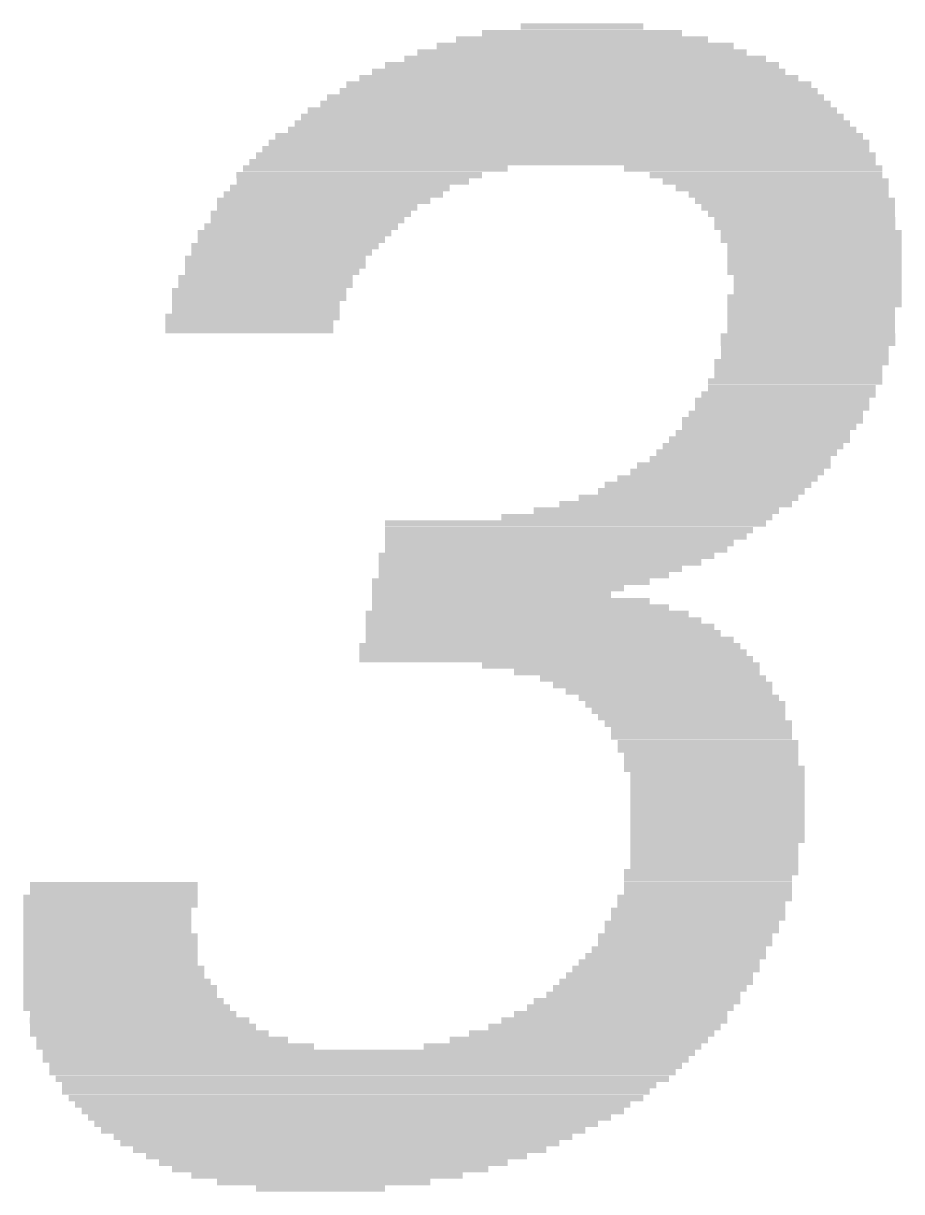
# Model space of a CAD drawing. Extents: x 3 to 114, y 9 to 132.
# Drawn here: x 52.128 to 54.201, y 53.063 to 55.822 of the extents above; entities that cross this region are included whole.
import ezdxf

# ---------------------------------------------------------------- set-up
doc = ezdxf.new("R2010")
doc.units = 0
doc.layers.add('254', color=53, linetype='CONTINUOUS')

# ---------------------------------------------------------------- blocks, each defined once
blk = doc.blocks.new('RECT')
blk.add_solid([(-0.5, -0.5), (0.5, -0.5), (-0.5, 0.5), (0.5, 0.5)])

msp = doc.modelspace()

# ---------------------------------------------------------------- block references
at = {"layer": '254', "yscale": 0.0152}
for p, xscale in [((53.4467, 55.7987), 0.4724), ((53.4467, 55.814), 0.2896), ((53.4543, 55.7682), 0.701), ((53.4467, 55.7835), 0.5944), ((53.4467, 55.753), 0.7772), ((53.4467, 55.7225), 0.9296), ((53.4543, 55.7378), 0.8534), ((53.4391, 55.692), 1.0363), ((53.4391, 55.7073), 0.9754), ((53.4391, 55.6616), 1.1278), ((53.4391, 55.6768), 1.0973), ((53.4314, 55.6311), 1.204), ((53.4314, 55.6463), 1.1735), ((53.4238, 55.6158), 1.2497), ((53.4238, 55.5854), 1.3106), ((53.4238, 55.6006), 1.2802), ((53.4162, 55.5549), 1.3868), ((53.4238, 55.5701), 1.3411), ((53.4086, 55.5244), 1.4326), ((53.4162, 55.5396), 1.4173), ((53.401, 55.4939), 1.4783), ((53.4086, 55.5092), 1.463), ((52.959, 55.4787), 0.6248), ((53.8505, 55.4787), 0.6096), ((52.9209, 55.4634), 0.5791), ((52.9057, 55.4482), 0.5486), ((53.881, 55.4634), 0.5486), ((53.9039, 55.4482), 0.5334), ((52.8599, 55.4177), 0.5182), ((52.8752, 55.433), 0.5182), ((53.9191, 55.433), 0.5029), ((53.9344, 55.4177), 0.4724), ((52.8218, 55.3872), 0.4724), ((52.8371, 55.4025), 0.5029), ((53.9496, 55.4025), 0.4724), ((53.9572, 55.3872), 0.4572), ((52.8066, 55.372), 0.4724), ((52.799, 55.3568), 0.4572), ((53.9648, 55.372), 0.442), ((53.9725, 55.3568), 0.4267), ((52.7685, 55.3263), 0.4572), ((52.7837, 55.3415), 0.4572), ((53.9725, 55.3415), 0.4267), ((53.9877, 55.3263), 0.4267), ((52.7609, 55.311), 0.442), ((53.9877, 55.311), 0.4267), ((52.7456, 55.2958), 0.442), ((52.738, 55.2806), 0.4267), ((53.9953, 55.2958), 0.4115), ((53.9953, 55.2806), 0.4115), ((52.7228, 55.2653), 0.4267), ((52.7228, 55.2501), 0.4267), ((53.9953, 55.2653), 0.4115), ((53.9953, 55.2501), 0.4115), ((52.6999, 55.2196), 0.4115), ((52.7152, 55.2348), 0.4115), ((53.9953, 55.2348), 0.4115), ((54.0029, 55.2196), 0.3962), ((52.6847, 55.1891), 0.4115), ((52.6999, 55.2044), 0.4115), ((54.0029, 55.2044), 0.3962), ((54.0029, 55.1891), 0.3962), ((52.6847, 55.1739), 0.4115), ((53.9953, 55.1739), 0.4115), ((52.6771, 55.1586), 0.3962), ((52.6771, 55.1434), 0.3962), ((53.9953, 55.1586), 0.4115), ((53.9877, 55.1434), 0.3962), ((52.6694, 55.1282), 0.4115), ((52.6618, 55.1129), 0.3962), ((53.9877, 55.1282), 0.3962), ((53.9877, 55.1129), 0.3962), ((52.6618, 55.0977), 0.3962), ((53.9801, 55.0824), 0.4115), ((53.9877, 55.0977), 0.3962), ((53.9801, 55.0672), 0.4115), ((53.9725, 55.052), 0.3962), ((53.9725, 55.0367), 0.3962), ((53.9648, 55.0215), 0.4115), ((53.9572, 55.0062), 0.3962), ((53.9496, 54.9758), 0.4115), ((53.9572, 54.991), 0.3962), ((53.9344, 54.9453), 0.4115), ((53.942, 54.9605), 0.3962), ((53.9191, 54.93), 0.4115), ((53.9191, 54.9148), 0.4115), ((53.9039, 54.8996), 0.4115), ((53.8886, 54.8691), 0.4115), ((53.8963, 54.8843), 0.4267), ((53.8658, 54.8386), 0.4267), ((53.8734, 54.8538), 0.4115), ((53.8353, 54.8081), 0.4267), ((53.8505, 54.8234), 0.4267), ((53.8048, 54.7776), 0.4572), ((53.8201, 54.7929), 0.4267), ((53.7667, 54.7472), 0.4724), ((53.7896, 54.7624), 0.4572), ((53.7439, 54.7319), 0.4877), ((53.6981, 54.7014), 0.5182), ((53.7286, 54.7167), 0.4877), ((53.6219, 54.671), 0.5791), ((53.6677, 54.6862), 0.5486), ((53.4314, 54.6405), 0.8992), ((53.5762, 54.6557), 0.6401), ((53.4162, 54.6252), 0.8687), ((53.4086, 54.61), 0.8534), ((53.3933, 54.5948), 0.823), ((53.3629, 54.5643), 0.7925), ((53.3857, 54.5795), 0.8077), ((53.3476, 54.549), 0.762), ((53.3248, 54.5338), 0.7163), ((53.279, 54.5033), 0.6553), ((53.3095, 54.5186), 0.6858), ((53.2333, 54.4728), 0.5639), ((53.2486, 54.4881), 0.5944), ((53.279, 54.4576), 0.6553), ((53.3171, 54.4271), 0.762), ((53.3019, 54.4424), 0.701), ((53.3324, 54.4119), 0.7925), ((53.3476, 54.3966), 0.823), ((53.3552, 54.3814), 0.8382), ((53.3705, 54.3662), 0.8687), ((53.3705, 54.3509), 0.8992), ((53.3781, 54.3357), 0.9144), ((53.3857, 54.3204), 0.9296), ((53.5381, 54.3052), 0.6553), ((53.5762, 54.29), 0.5791), ((53.6143, 54.2747), 0.5334), ((53.6372, 54.2595), 0.5182), ((53.6524, 54.2442), 0.4877), ((53.6753, 54.229), 0.4724), ((53.6905, 54.2138), 0.4724), ((53.6981, 54.1985), 0.4572), ((53.7058, 54.1833), 0.442), ((53.721, 54.168), 0.442), ((53.7286, 54.1528), 0.4267), ((53.7286, 54.1376), 0.4267), ((53.7439, 54.1223), 0.4267), ((53.7439, 54.1071), 0.4267), ((53.7515, 54.0918), 0.4115), ((53.7515, 54.0766), 0.4115), ((53.7591, 54.0614), 0.4267), ((53.7667, 54.0461), 0.4115), ((53.7667, 54.0309), 0.4115), ((53.7667, 54.0156), 0.4115), ((53.7667, 54.0004), 0.4115), ((53.7667, 53.9852), 0.4115), ((53.7667, 53.9699), 0.4115), ((53.7667, 53.9547), 0.4115), ((53.7667, 53.9394), 0.4115), ((53.7667, 53.9242), 0.4115), ((53.7667, 53.909), 0.4115), ((53.7667, 53.8937), 0.4115), ((53.7591, 53.8785), 0.3962), ((53.7591, 53.8632), 0.3962), ((53.7591, 53.848), 0.3962), ((53.7515, 53.8175), 0.4115), ((53.7591, 53.8328), 0.3962), ((52.3418, 53.787), 0.3962), ((53.7439, 53.8023), 0.3962), ((53.7439, 53.787), 0.3962), ((52.3342, 53.7566), 0.4115), ((52.3418, 53.7718), 0.3962), ((53.7362, 53.7566), 0.4115), ((53.7439, 53.7718), 0.3962), ((52.3265, 53.7261), 0.3962), ((52.3342, 53.7413), 0.4115), ((53.721, 53.7261), 0.4115), ((53.7286, 53.7413), 0.3962), ((52.3265, 53.7108), 0.3962), ((53.721, 53.7108), 0.4115), ((52.3265, 53.6956), 0.3962), ((52.3265, 53.6804), 0.3962), ((53.7058, 53.6956), 0.4115), ((53.7058, 53.6804), 0.4115), ((52.3342, 53.6651), 0.4115), ((52.3342, 53.6499), 0.4115), ((53.6905, 53.6651), 0.4115), ((53.6905, 53.6499), 0.4115), ((52.3342, 53.6346), 0.4115), ((52.3342, 53.6194), 0.4115), ((53.6677, 53.6194), 0.4267), ((53.6753, 53.6346), 0.4115), ((52.3342, 53.6042), 0.4115), ((52.3418, 53.5889), 0.4267), ((53.6448, 53.5889), 0.442), ((53.6524, 53.6042), 0.4267), ((52.3418, 53.5737), 0.4267), ((53.6296, 53.5737), 0.442), ((52.3494, 53.5584), 0.442), ((52.357, 53.5432), 0.4572), ((53.6067, 53.5432), 0.4572), ((53.6219, 53.5584), 0.4572), ((52.357, 53.528), 0.4572), ((52.3646, 53.5127), 0.4724), ((53.5762, 53.5127), 0.4877), ((53.5915, 53.528), 0.4572), ((52.3723, 53.4975), 0.4877), ((52.3875, 53.4822), 0.4877), ((53.5381, 53.4822), 0.5029), ((53.561, 53.4975), 0.4877), ((52.4027, 53.467), 0.5182), ((52.4104, 53.4518), 0.5334), ((53.5, 53.4518), 0.5486), ((53.5229, 53.467), 0.5334), ((52.4256, 53.4365), 0.5639), ((53.4695, 53.4365), 0.5791), ((52.4561, 53.4213), 0.5944), ((52.4866, 53.406), 0.6553), ((53.401, 53.406), 0.6553), ((53.4391, 53.4213), 0.6096), ((52.9361, 53.3756), 1.524), ((52.9438, 53.3908), 1.5392), ((52.9285, 53.3451), 1.4783), ((52.9361, 53.3603), 1.4935), ((52.9285, 53.3298), 1.4478), ((52.9209, 53.3146), 1.4021), ((52.9133, 53.2994), 1.3868), ((52.9133, 53.2841), 1.3564), ((52.9057, 53.2689), 1.3106), ((52.9057, 53.2536), 1.2802), ((52.898, 53.2384), 1.2344), ((52.8904, 53.2232), 1.1887), ((52.8828, 53.2079), 1.143), ((52.8828, 53.1927), 1.082), ((52.8752, 53.1774), 1.0363), ((52.8752, 53.1622), 0.9754), ((52.8676, 53.147), 0.8992), ((52.8599, 53.1317), 0.823), ((52.8523, 53.1165), 0.7468), ((52.8447, 53.1012), 0.6401), ((52.8371, 53.086), 0.5029), ((52.8295, 53.0708), 0.3048)]:
    msp.add_blockref('RECT', p, dxfattribs=dict(at, xscale=xscale))

doc.saveas('drawing.dxf')
